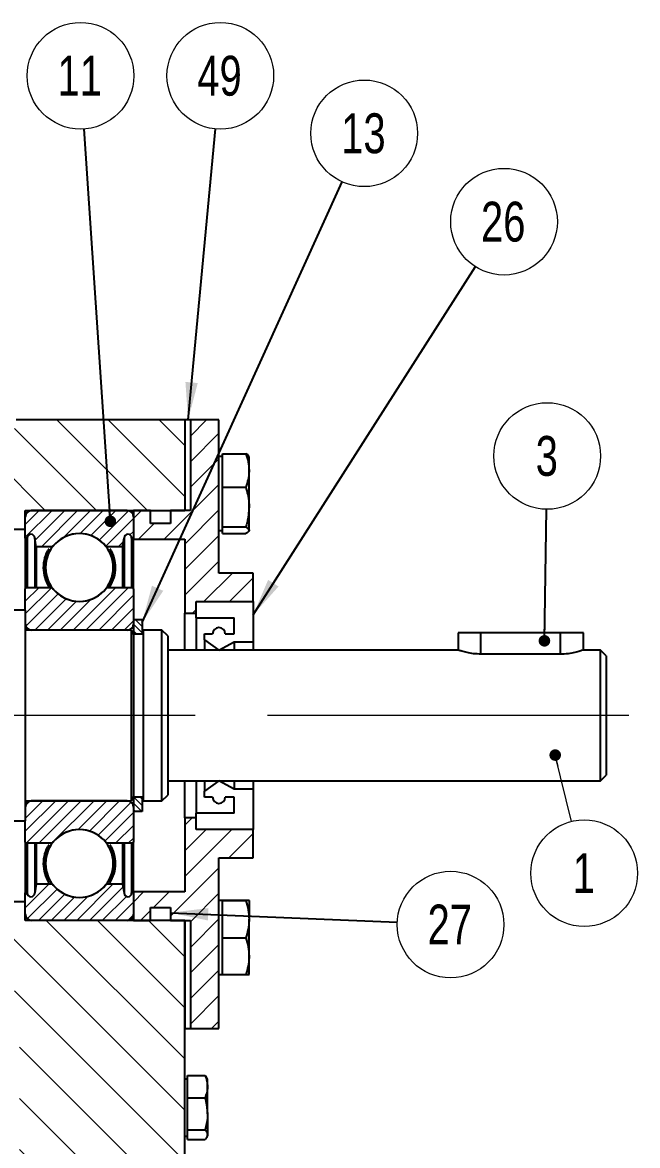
# Model space of a CAD drawing. Header units: millimetres. Extents: x 0 to 589, y 0 to 415.
# Drawn here: x 400.1 to 454.1, y 217.6 to 316.3 of the extents above; entities that cross this region are included whole.
import ezdxf

# ---------------------------------------------------------------- set-up
doc = ezdxf.new("R2010")
doc.units = ezdxf.units.MM
doc.linetypes.add('CENTER', pattern=[10.16, 6.35, -1.27, 1.27, -1.27])
doc.linetypes.add('CENTERX2', pattern=[20.32, 12.7, -2.54, 2.54, -2.54])
doc.layers.add('Assi', color=7, linetype='CENTER')
doc.styles.add('SLDTEXTSTYLE0', font='TXT', dxfattribs={"width": 0.75})
doc.dimstyles.new('SLDDIMSTYLE0', dxfattribs={"dimtxt": 0.18, "dimasz": 1.016, "dimexe": 0, "dimexo": 0.0625, "dimgap": 0, "dimtad": 0, "dimtih": 1, "dimtoh": 1, "dimdec": 0, "dimrnd": 1e-09, "dimzin": 0, "dimdsep": 46, "dimtxsty": 'Standard', "dimblk1": 'DOT', "dimblk2": 'DOT', "dimsah": 1, "dimcen": 0.09, "dimadec": 0, "dimazin": 0, "dimtfac": 1.016, "dimtdec": 0, "dimtofl": 0, "dimtmove": 0, "dimatfit": 3, "dimldrblk": 'DOT', "dimfxl": 1, "dimfrac": 2, "dimtolj": 1, "dimtzin": 0, "dimarcsym": 0})
doc.dimstyles.new('SLDDIMSTYLE1', dxfattribs={"dimtxt": 0.18, "dimasz": 3.302, "dimexe": 0, "dimexo": 0.0625, "dimgap": 0, "dimtad": 0, "dimtih": 1, "dimtoh": 1, "dimdec": 0, "dimrnd": 1e-09, "dimzin": 0, "dimdsep": 46, "dimtxsty": 'Standard', "dimsah": 1, "dimcen": 0.09, "dimadec": 0, "dimazin": 0, "dimtfac": 3.302, "dimtdec": 0, "dimtofl": 0, "dimtmove": 0, "dimatfit": 3, "dimfxl": 1, "dimfrac": 2, "dimtolj": 1, "dimtzin": 0, "dimarcsym": 0})

# ---------------------------------------------------------------- blocks, each defined once
blk = doc.blocks.new('SW_NOTE_0_10')
at = {"color": 0, "linetype": 'Continuous', "lineweight": 0}
blk.add_circle((1.115, -4.548), 4.683, dxfattribs=at)
at = {"color": 0, "linetype": 'Continuous', "lineweight": 0, "insert": (1.08, -2.793), "char_height": 3.5, "attachment_point": 2, "style": 'SLDTEXTSTYLE0'}
blk.add_mtext('1', dxfattribs=at)
blk = doc.blocks.new('_Dot')
at = {"color": 0, "linetype": 'ByBlock', "lineweight": -2}
blk.add_line((-0.5, 0), (-1, 0), dxfattribs=at)
at = {"color": 0, "linetype": 'ByBlock', "const_width": 0.5}
blk.add_lwpolyline([(-0.25, 0, 1), (0.25, 0, 1)], format="xyb", close=True, dxfattribs=at)
blk = doc.blocks.new('SW_NOTE_0_11')
at = {"color": 0, "linetype": 'Continuous', "lineweight": 0}
blk.add_circle((0.07, 4.682), 4.683, dxfattribs=at)
at = {"color": 0, "linetype": 'Continuous', "lineweight": 0, "insert": (0.035, 6.438), "char_height": 3.5, "attachment_point": 2, "style": 'SLDTEXTSTYLE0'}
blk.add_mtext('3', dxfattribs=at)
blk = doc.blocks.new('SW_NOTE_0_12')
at = {"color": 0, "linetype": 'Continuous', "lineweight": 0}
blk.add_circle((2.519, 3.948), 4.683, dxfattribs=at)
at = {"color": 0, "linetype": 'Continuous', "lineweight": 0, "insert": (2.448, 5.703), "char_height": 3.5, "attachment_point": 2, "style": 'SLDTEXTSTYLE0'}
blk.add_mtext('26', dxfattribs=at)
blk = doc.blocks.new('SW_NOTE_0_13')
at = {"color": 0, "linetype": 'Continuous', "lineweight": 0}
blk.add_circle((1.936, 4.264), 4.683, dxfattribs=at)
at = {"color": 0, "linetype": 'Continuous', "lineweight": 0, "insert": (1.865, 6.019), "char_height": 3.5, "attachment_point": 2, "style": 'SLDTEXTSTYLE0'}
blk.add_mtext('13', dxfattribs=at)
blk = doc.blocks.new('SW_NOTE_0_14')
at = {"color": 0, "linetype": 'Continuous', "lineweight": 0}
blk.add_circle((0.437, 4.662), 4.683, dxfattribs=at)
at = {"color": 0, "linetype": 'Continuous', "lineweight": 0, "insert": (0.366, 6.418), "char_height": 3.5, "attachment_point": 2, "style": 'SLDTEXTSTYLE0'}
blk.add_mtext('49', dxfattribs=at)
blk = doc.blocks.new('SW_NOTE_0_15')
at = {"color": 0, "linetype": 'Continuous', "lineweight": 0}
blk.add_circle((-0.313, 4.672), 4.683, dxfattribs=at)
at = {"color": 0, "linetype": 'Continuous', "lineweight": 0, "insert": (-0.383, 6.428), "char_height": 3.5, "attachment_point": 2, "style": 'SLDTEXTSTYLE0'}
blk.add_mtext('11', dxfattribs=at)
blk = doc.blocks.new('SW_NOTE_0_54')
at = {"color": 0, "linetype": 'Continuous', "lineweight": 0}
blk.add_circle((4.678, -0.199), 4.683, dxfattribs=at)
at = {"color": 0, "linetype": 'Continuous', "lineweight": 0, "insert": (4.608, 1.556), "char_height": 3.5, "attachment_point": 2, "style": 'SLDTEXTSTYLE0'}
blk.add_mtext('27', dxfattribs=at)
blk = doc.blocks.new('SW_HATCH_1')
at = {"color": 0, "linetype": 'Continuous', "lineweight": 18}
for p, q in [((-12.604, 33.611), (-16.93, 29.286)), ((-8.114, 33.611), (-12.575, 29.15)), ((43.843, 33.611), (51.805, 25.65)), ((48.334, 33.611), (55.07, 26.875)), ((52.824, 33.611), (55.07, 31.365)), ((56.993, 33.611), (55.57, 32.189)), ((40.121, 32.844), (47.315, 25.65)), ((-4.796, 32.439), (-8.085, 29.15)), ((58.07, 32.444), (55.57, 29.944)), ((-17.31, 31.15), (-19.06, 29.4)), ((-2.68, 30.065), (-4.688, 28.057)), ((38.301, 30.173), (42.824, 25.65)), ((58.07, 30.199), (55.57, 27.699)), ((58.07, 27.953), (53.267, 23.15)), ((38.07, 25.914), (39.959, 24.025)), ((43.419, 25.65), (41.07, 23.301)), ((42.296, 25.65), (41.07, 24.424)), ((44.541, 25.65), (41.93, 23.039)), ((45.664, 25.65), (42.489, 22.475)), ((46.787, 25.65), (44.405, 23.269)), ((47.909, 25.65), (45.885, 23.626)), ((49.032, 25.65), (46.831, 23.45)), ((51.277, 25.65), (50.57, 24.944)), ((58.07, 25.708), (55.07, 22.708)), ((-19.07, 24.9), (-19.43, 24.541)), ((-16.93, 24.796), (-19.43, 22.296)), ((-16.575, 25.15), (-16.93, 24.796)), ((-12.085, 25.15), (-14.085, 23.15)), ((-7.595, 25.15), (-9.595, 23.15)), ((-2.68, 25.575), (-5.105, 23.15)), ((50.141, 25.637), (47.565, 23.061)), ((50.57, 24.944), (48.141, 22.514)), ((50.57, 23.821), (50.26, 23.511)), ((52.397, 24.525), (51.022, 23.15)), ((-16.43, 23.05), (-19.43, 20.05)), ((-14.085, 23.15), (-14.68, 22.555)), ((-10.718, 23.15), (-13.43, 20.438)), ((-11.84, 23.15), (-13.43, 21.56)), ((-12.97, 23.143), (-13.422, 22.69)), ((-9.595, 23.15), (-12.495, 20.25)), ((-8.472, 23.15), (-10.595, 21.028)), ((-7.35, 23.15), (-9.101, 21.399)), ((-5.188, 23.067), (-5.871, 22.384)), ((49.694, 22.944), (49.224, 22.475)), ((58.07, 23.463), (55.07, 20.463)), ((-15.21, 22.025), (-19.43, 17.805)), ((-6.866, 22.511), (-8.163, 21.214)), ((-6.239, 22.016), (-7.441, 20.814)), ((-4.93, 22.203), (-6.881, 20.252)), ((-13.93, 21.06), (-14.84, 20.15)), ((-4.93, 21.08), (-5.76, 20.25)), ((6.664, 21.399), (10.763, 17.3)), ((11.154, 21.399), (12.351, 20.203)), ((58.07, 21.218), (55.07, 18.218)), ((3.423, 20.15), (6.273, 17.3)), ((59.247, 20.15), (56.747, 17.65)), ((61.07, 19.728), (58.992, 17.65)), ((0.32, 18.763), (1.783, 17.3)), ((13.114, 19.439), (15.253, 17.3)), ((43.379, 18.875), (41.07, 16.566)), ((42.257, 18.875), (41.07, 17.689)), ((48.992, 18.875), (45.267, 15.15)), ((50.114, 18.875), (46.389, 15.15)), ((-16.93, 18.06), (-19.43, 15.56)), ((43.956, 18.33), (41.113, 15.487)), ((44.659, 17.91), (41.899, 15.15)), ((46.852, 17.858), (44.144, 15.15)), ((50.57, 18.208), (47.512, 15.15)), ((-12.31, 16.8), (-9.41, 13.9)), ((-6.697, 16.8), (-4.93, 15.032)), ((-5.575, 16.8), (-4.93, 16.155)), ((45.557, 17.685), (43.022, 15.15)), ((50.57, 17.086), (48.634, 15.15)), ((56.07, 16.973), (55.747, 16.65)), ((-16.93, 15.815), (-19.43, 13.315)), ((-13.377, 16.745), (-10.532, 13.9)), ((-10.24, 15.853), (-8.287, 13.9)), ((-8.032, 15.889), (-6.042, 13.9)), ((-7.337, 16.318), (-5.086, 14.066)), ((-0.43, 16.145), (0.32, 15.395)), ((-0.377, 16.654), (0.32, 15.956)), ((0.184, 16.654), (0.32, 16.518)), ((50.57, 15.963), (49.757, 15.15)), ((50.707, 16.084), (51.32, 15.47)), ((51.268, 16.084), (51.32, 16.032)), ((-13.728, 14.85), (-13.43, 14.552)), ((-13.43, 15.675), (-11.655, 13.9)), ((-8.926, 15.661), (-7.165, 13.9)), ((-0.43, 15.584), (-0.146, 15.3)), ((50.57, 15.659), (51.32, 14.909)), ((50.57, 15.098), (50.868, 14.8)), ((-14.03, 14.591), (-13.43, 13.991)), ((-14.03, 14.03), (-13.625, 13.625)), ((-13.43, 14.552), (-12.777, 13.9)), ((-16.93, 13.57), (-19.43, 11.07)), ((-16.93, 11.325), (-19.43, 8.825)), ((-16.93, 9.08), (-19.43, 6.58)), ((-16.93, 6.835), (-19.43, 4.335)), ((-16.93, 4.59), (-19.43, 2.09)), ((-16.93, 2.345), (-19.43, -0.155)), ((-14.03, 1.121), (-13.613, 0.704)), ((-14.023, 1.675), (-13.43, 1.082)), ((-13.462, 1.675), (-13.43, 1.643)), ((-13.394, 1.046), (-11.184, -1.164)), ((-12.625, 1.4), (-10.536, -0.69)), ((-11.503, 1.4), (-9.704, -0.398)), ((-10.38, 1.4), (-8.563, -0.417)), ((-9.258, 1.4), (-6.358, -1.5)), ((-8.135, 1.4), (-5.235, -1.5)), ((-7.013, 1.4), (-4.93, -0.683)), ((-5.89, 1.4), (-4.93, 0.44)), ((-16.93, 0.1), (-19.43, -2.4)), ((0, 0), (0.32, -0.32)), ((43.737, 0.15), (41.07, -2.517)), ((42.615, 0.15), (41.07, -1.394)), ((41.472, 0.13), (41.091, -0.251)), ((44.86, 0.15), (41.142, -3.568)), ((45.982, 0.15), (42.257, -3.575)), ((47.105, 0.15), (43.38, -3.575)), ((48.227, 0.15), (45.701, -2.376)), ((49.35, 0.15), (46.695, -2.505)), ((50.357, 0.035), (47.458, -2.864)), ((50.575, 0.5), (51.32, -0.245)), ((51.136, 0.5), (51.32, 0.316)), ((-13.43, -0.041), (-11.97, -1.5)), ((-0.43, -0.132), (0.32, -0.882)), ((-0.43, -0.693), (0.01, -1.132)), ((1.473, -0.35), (5.973, -4.85)), ((5.963, -0.35), (11.712, -6.1)), ((10.453, -0.35), (15.32, -5.218)), ((14.943, -0.35), (15.32, -0.727)), ((50.57, -0.875), (48.058, -3.387)), ((50.57, -0.056), (51.297, -0.784)), ((50.57, -0.618), (50.736, -0.784)), ((-13.43, -1.163), (-13.093, -1.5)), ((55.708, -1.35), (55.07, -1.987)), ((-16.93, -2.145), (-19.43, -4.645)), ((50.57, -1.997), (48.992, -3.575)), ((59.198, -2.35), (55.07, -6.477)), ((56.953, -2.35), (55.07, -4.232)), ((61.07, -2.722), (58.943, -4.85)), ((0.32, -3.688), (1.482, -4.85)), ((50.57, -3.12), (50.115, -3.575)), ((-16.93, -4.39), (-19.43, -6.89)), ((-15.144, -4.85), (-17.346, -7.051)), ((-13.93, -5.88), (-14.774, -6.725)), ((-11.877, -4.95), (-13.43, -6.503)), ((-12.999, -4.95), (-13.43, -5.38)), ((-11.136, -5.332), (-13.364, -7.56)), ((-10.474, -5.792), (-12.532, -7.85)), ((-6.264, -4.95), (-9.164, -7.85)), ((-5.142, -4.95), (-8.042, -7.85)), ((-4.93, -5.861), (-6.919, -7.85)), ((6.32, -5.198), (7.222, -6.1)), ((58.07, -5.722), (53.82, -9.972)), ((-9.625, -6.065), (-11.409, -7.85)), ((-8.44, -6.003), (-10.287, -7.85)), ((-13.654, -7.85), (-16.93, -11.125)), ((-9.164, -7.85), (-16.93, -15.616)), ((-4.674, -7.85), (-16.93, -20.106)), ((-4.93, -6.983), (-5.796, -7.85)), ((43.147, -7.175), (41.07, -9.252)), ((43.857, -7.588), (41.244, -10.201)), ((48.76, -7.175), (45.585, -10.35)), ((49.652, -7.406), (46.708, -10.35)), ((51.453, -7.85), (50.57, -8.732)), ((53.698, -7.85), (52.323, -9.225)), ((-19.103, -8.809), (-19.43, -9.135)), ((41.236, -7.964), (41.07, -8.13)), ((44.533, -8.034), (42.217, -10.35)), ((45.394, -8.296), (43.34, -10.35)), ((46.586, -8.226), (44.463, -10.35)), ((49.941, -8.239), (47.83, -10.35)), ((50.57, -8.732), (48.953, -10.35)), ((58.07, -7.968), (55.57, -10.468)), ((-16.93, -8.88), (-19.43, -11.38)), ((50.567, -9.858), (50.078, -10.347)), ((52.07, -9.477), (51.198, -10.35)), ((-2.68, -10.346), (-16.93, -24.596)), ((38.07, -10.007), (55.07, -27.007)), ((42.903, -10.35), (55.07, -22.517)), ((47.394, -10.35), (55.07, -18.027)), ((51.884, -10.35), (55.07, -13.537)), ((58.07, -10.213), (55.57, -12.713)), ((-16.93, -11.125), (-19.43, -13.625)), ((58.07, -12.458), (55.57, -14.958)), ((-16.93, -13.371), (-19.409, -15.85)), ((58.07, -14.703), (55.57, -17.203)), ((-16.93, -15.616), (-17.164, -15.85)), ((-2.68, -14.836), (-16.93, -29.086)), ((40.108, -16.535), (55.07, -31.497)), ((58.07, -16.948), (55.57, -19.448)), ((-2.68, -19.326), (-16.93, -33.576)), ((58.07, -19.193), (57.413, -19.85)), ((40.57, -21.487), (55.07, -35.987)), ((-2.68, -23.816), (-16.93, -38.066)), ((40.57, -25.977), (55.07, -40.477)), ((-2.68, -28.306), (-16.93, -42.556)), ((40.57, -30.468), (55.07, -44.968)), ((-2.68, -32.797), (-16.93, -47.047)), ((40.57, -34.958), (55.07, -49.458)), ((-2.68, -37.287), (-16.93, -51.537)), ((40.57, -39.448), (55.07, -53.948)), ((-2.68, -41.777), (-16.93, -56.027)), ((40.57, -43.938), (55.07, -58.438)), ((-2.68, -46.267), (-16.93, -60.517)), ((40.57, -48.428), (55.07, -62.928)), ((-2.68, -50.757), (-16.68, -64.757)), ((40.554, -52.902), (52.863, -65.21)), ((-2.022, -54.59), (-12.643, -65.21)), ((1.665, -55.392), (-8.153, -65.21)), ((5.955, -55.592), (-3.663, -65.21)), ((10.245, -55.792), (0.827, -65.21)), ((14.535, -55.993), (5.318, -65.21)), ((16.57, -55.859), (25.922, -65.21)), ((20.851, -55.649), (30.412, -65.21)), ((25.239, -55.547), (34.902, -65.21)), ((29.626, -55.445), (39.392, -65.21)), ((34.014, -55.342), (43.882, -65.21)), ((38.402, -55.24), (48.372, -65.21)), ((16.57, -58.448), (9.808, -65.21)), ((16.57, -58.448), (16.32, -58.698)), ((16.57, -60.349), (21.432, -65.21)), ((16.57, -62.938), (14.298, -65.21)), ((16.57, -62.938), (16.32, -63.188)), ((16.57, -64.839), (16.942, -65.21))]:
    blk.add_line(p, q, dxfattribs=at)

msp = doc.modelspace()

# ---------------------------------------------------------------- linework, layer by layer
at = {"color": 7, "linetype": 'Continuous', "lineweight": 25}
for p, q in [((414.387, 281.364), (399.581, 281.364)), ((414.887, 281.364), (414.387, 281.364)), ((414.387, 281.364), (414.387, 273.402)), ((414.887, 281.364), (414.887, 273.402)), ((417.387, 281.364), (414.887, 281.364)), ((417.387, 267.902), (417.387, 281.364)), ((417.687, 276.925), (417.687, 278.387)), ((417.687, 278.387), (419.747, 278.387)), ((420.037, 278.138), (420.011, 278.183)), ((417.687, 278.138), (417.387, 278.138)), ((420.037, 276.925), (420.037, 278.138)), ((417.687, 275.463), (417.687, 276.925)), ((420.037, 273.713), (420.037, 276.925)), ((417.687, 275.463), (419.747, 275.463)), ((417.687, 273.713), (417.687, 275.463)), ((400.387, 271.777), (400.387, 273.402)), ((400.387, 273.402), (414.387, 273.402)), ((409.337, 273.402), (400.937, 273.402)), ((409.887, 273.402), (409.887, 270.902)), ((411.387, 273.402), (409.887, 273.402)), ((411.387, 272.277), (411.387, 273.402)), ((413.137, 273.402), (413.137, 272.277)), ((414.887, 273.402), (413.137, 273.402)), ((414.887, 273.402), (414.387, 273.402)), ((417.687, 271.964), (417.687, 273.713)), ((420.037, 271.676), (420.037, 273.713)), ((400.387, 270.99), (400.387, 272.852)), ((409.887, 272.852), (409.887, 270.99)), ((413.137, 272.277), (411.387, 272.277)), ((397.387, 271.777), (400.387, 271.777)), ((417.387, 271.638), (417.687, 271.638)), ((417.687, 271.964), (419.747, 271.964)), ((417.687, 271.676), (417.687, 271.964)), ((417.687, 271.389), (417.687, 271.676)), ((417.687, 271.389), (419.747, 271.389)), ((420.011, 271.592), (420.037, 271.638)), ((420.037, 271.638), (420.037, 271.676)), ((400.552, 270.99), (400.387, 270.99)), ((400.387, 270.99), (400.387, 266.517)), ((400.552, 270.99), (400.552, 266.627)), ((401.346, 270.227), (401.212, 270.99)), ((408.927, 270.227), (409.062, 270.99)), ((409.062, 270.99), (409.062, 266.627)), ((409.887, 270.99), (409.722, 270.99)), ((409.722, 270.99), (409.722, 266.627)), ((409.887, 270.902), (414.387, 270.902)), ((409.887, 266.517), (409.887, 270.902)), ((414.387, 270.902), (414.387, 264.402)), ((402.786, 270.227), (401.346, 270.227)), ((401.346, 270.227), (401.346, 266.627)), ((408.927, 270.227), (407.488, 270.227)), ((408.927, 270.227), (408.927, 266.627)), ((420.387, 267.902), (417.387, 267.902)), ((420.387, 265.402), (420.387, 267.902)), ((400.387, 264.652), (400.387, 266.517)), ((402.748, 266.627), (400.497, 266.627)), ((409.777, 266.627), (407.526, 266.627)), ((409.887, 266.517), (409.887, 263.452)), ((415.387, 265.402), (420.387, 265.402)), ((415.387, 263.986), (415.387, 265.402)), ((415.387, 264.402), (415.387, 265.402)), ((420.387, 265.402), (420.387, 261.861)), ((400.387, 264.652), (378.637, 264.652)), ((400.387, 264.652), (400.387, 246.152)), ((414.387, 264.402), (415.387, 264.402)), ((414.387, 261.152), (414.387, 264.402)), ((409.887, 263.836), (409.887, 262.552)), ((409.887, 263.836), (410.637, 263.836)), ((410.637, 263.836), (410.637, 262.552)), ((415.387, 263.986), (418.72, 263.986)), ((415.387, 263.986), (415.387, 261.152)), ((418.72, 262.569), (418.72, 263.986)), ((409.685, 262.902), (400.387, 262.902)), ((409.337, 262.902), (400.937, 262.902)), ((409.887, 262.552), (409.685, 262.902)), ((409.685, 262.902), (409.685, 247.902)), ((410.737, 262.552), (409.887, 262.552)), ((410.637, 262.552), (409.887, 262.552)), ((409.887, 262.552), (409.887, 248.252)), ((412.387, 262.902), (410.737, 262.902)), ((410.737, 262.902), (410.737, 247.902)), ((412.887, 262.402), (412.387, 262.902)), ((412.387, 247.902), (412.387, 262.902)), ((412.887, 262.402), (412.887, 248.402)), ((416.109, 262.569), (416.831, 262.569)), ((416.109, 262.057), (416.109, 262.569)), ((417.942, 262.569), (418.72, 262.569)), ((438.387, 262.652), (438.387, 261.152)), ((440.387, 262.652), (438.387, 262.652)), ((447.387, 262.652), (440.387, 262.652)), ((449.387, 262.652), (447.387, 262.652)), ((449.387, 261.152), (449.387, 262.652)), ((416.109, 262.057), (417.387, 261.152)), ((416.109, 262.057), (416.109, 261.152)), ((417.387, 261.152), (418.72, 261.861)), ((418.72, 261.861), (420.387, 261.861)), ((418.72, 261.861), (418.72, 261.152)), ((420.387, 261.861), (420.387, 261.152)), ((438.387, 261.152), (412.887, 261.152)), ((447.387, 260.793), (440.387, 260.793)), ((450.887, 261.152), (449.387, 261.152)), ((451.387, 260.652), (450.887, 261.152)), ((450.887, 249.652), (450.887, 261.152)), ((451.387, 260.652), (451.387, 250.152)), ((412.887, 249.652), (450.887, 249.652)), ((414.387, 246.402), (414.387, 249.652)), ((415.387, 249.652), (415.387, 246.819)), ((417.387, 249.652), (416.109, 248.747)), ((416.109, 249.652), (416.109, 248.747)), ((418.72, 248.944), (417.387, 249.652)), ((418.72, 249.652), (418.72, 248.944)), ((420.387, 249.652), (420.387, 248.944)), ((450.887, 249.652), (451.387, 250.152)), ((416.109, 248.236), (416.109, 248.747)), ((420.387, 248.944), (418.72, 248.944)), ((420.387, 248.944), (420.387, 245.402)), ((400.387, 247.902), (409.685, 247.902)), ((409.337, 247.902), (400.937, 247.902)), ((409.685, 247.902), (409.887, 248.252)), ((409.887, 248.252), (410.737, 248.252)), ((409.887, 248.252), (409.887, 246.969)), ((409.887, 248.252), (410.637, 248.252)), ((410.637, 248.252), (410.637, 246.969)), ((410.737, 247.902), (412.387, 247.902)), ((412.387, 247.902), (412.887, 248.402)), ((416.831, 248.236), (416.109, 248.236)), ((418.72, 248.236), (417.942, 248.236)), ((418.72, 246.819), (418.72, 248.236)), ((409.887, 247.352), (409.887, 244.287)), ((410.637, 246.969), (409.887, 246.969)), ((418.72, 246.819), (415.387, 246.819)), ((415.387, 245.402), (415.387, 246.819)), ((378.637, 246.152), (400.387, 246.152)), ((400.387, 244.287), (400.387, 246.152)), ((415.387, 246.402), (414.387, 246.402)), ((414.387, 246.402), (414.387, 239.902)), ((415.387, 245.402), (415.387, 246.402)), ((420.387, 245.402), (415.387, 245.402)), ((420.387, 242.902), (420.387, 245.402)), ((400.387, 244.287), (400.387, 239.815)), ((402.748, 244.177), (400.497, 244.177)), ((400.552, 244.177), (400.552, 239.815)), ((401.346, 244.177), (401.346, 240.577)), ((409.777, 244.177), (407.526, 244.177)), ((408.927, 244.177), (408.927, 240.577)), ((409.722, 244.177), (409.722, 239.815)), ((409.887, 239.902), (409.887, 244.287)), ((417.387, 242.902), (420.387, 242.902)), ((417.387, 227.902), (417.387, 242.902)), ((400.387, 237.952), (400.387, 239.815)), ((400.552, 239.815), (400.387, 239.815)), ((401.346, 240.577), (401.212, 239.815)), ((402.786, 240.577), (401.346, 240.577)), ((408.927, 240.577), (407.488, 240.577)), ((408.927, 240.577), (409.062, 239.815)), ((409.887, 239.815), (409.722, 239.815)), ((414.387, 239.902), (409.887, 239.902)), ((409.887, 239.902), (409.887, 237.402)), ((409.887, 239.815), (409.887, 237.952)), ((400.387, 239.027), (397.387, 239.027)), ((400.387, 237.402), (400.387, 239.027)), ((417.687, 239.167), (417.387, 239.167)), ((417.687, 239.167), (417.687, 239.19)), ((417.687, 239.19), (419.747, 239.19)), ((417.687, 239.143), (417.687, 239.167)), ((417.687, 237.507), (417.687, 239.143)), ((417.687, 239.143), (419.747, 239.143)), ((420.037, 239.167), (420.037, 239.167)), ((420.037, 239.167), (420.037, 237.507)), ((411.387, 238.527), (413.137, 238.527)), ((411.387, 237.402), (411.387, 238.527)), ((413.137, 238.527), (413.137, 237.402)), ((414.387, 237.402), (400.387, 237.402)), ((409.337, 237.402), (400.937, 237.402)), ((409.887, 237.402), (411.387, 237.402)), ((413.137, 237.402), (414.887, 237.402)), ((414.387, 237.402), (414.887, 237.402)), ((414.387, 237.402), (414.387, 227.902)), ((414.387, 182.542), (414.387, 237.402)), ((414.887, 237.402), (414.887, 227.902)), ((417.687, 235.871), (417.687, 237.507)), ((420.037, 234.257), (420.037, 237.507)), ((417.687, 235.871), (419.747, 235.871)), ((417.687, 234.257), (417.687, 235.871)), ((417.687, 232.644), (417.687, 234.257)), ((420.037, 232.667), (420.037, 234.257)), ((417.387, 232.667), (417.687, 232.667)), ((417.687, 232.644), (419.747, 232.644)), ((420.037, 232.667), (420.037, 232.667)), ((414.387, 227.902), (414.887, 227.902)), ((414.887, 227.902), (417.387, 227.902)), ((414.637, 223.467), (414.387, 223.467)), ((414.637, 222.799), (414.637, 223.781)), ((414.637, 223.781), (416.164, 223.781)), ((416.387, 223.467), (416.32, 223.583)), ((416.387, 222.799), (416.387, 223.467)), ((414.637, 221.817), (414.637, 222.799)), ((416.387, 220.41), (416.387, 222.799)), ((414.637, 221.817), (416.164, 221.817)), ((414.637, 220.41), (414.637, 221.817)), ((414.637, 219.003), (414.637, 220.41)), ((416.387, 220.41), (416.387, 218.578)), ((414.637, 219.003), (416.164, 219.003)), ((414.637, 218.578), (414.637, 219.003)), ((414.387, 218.467), (414.637, 218.467)), ((414.637, 218.153), (414.637, 218.578)), ((414.637, 218.153), (416.164, 218.153)), ((416.32, 218.352), (416.387, 218.467)), ((416.387, 218.467), (416.387, 218.578))]:
    msp.add_line(p, q, dxfattribs=at)
at = {"color": 8, "linetype": 'Continuous', "lineweight": 25}
for p, q in [((440.387, 260.793), (440.387, 262.652)), ((447.387, 260.793), (447.387, 262.652))]:
    msp.add_line(p, q, dxfattribs=at)
at = {"color": 7, "linetype": 'CENTERX2', "lineweight": 18, "ltscale": 2.5}
for p, q in [((453.387, 255.402), (341.387, 255.402)), ((402.387, 255.402), (378.637, 255.402)), ((411.511, 255.402), (398.662, 255.402))]:
    msp.add_line(p, q, dxfattribs=at)
at = {"color": 7, "linetype": 'Continuous', "lineweight": 0}
msp.add_line((448.343, 246.1), (446.914, 251.926), dxfattribs=at)
at = {"color": 7, "linetype": 'Continuous', "lineweight": 25}
for centre, radius, start, end in [((400.937, 272.852), 0.55, 90, 180), ((409.337, 272.852), 0.55, 0, 90), ((400.882, 270.99), 0.33, 0, 180), ((405.137, 268.402), 2.976, 0, 180), ((405.137, 268.402), 2.977, 37.81662, 142.18338), ((409.392, 270.99), 0.33, 0, 180), ((405.137, 268.402), 2.976, 180, 0), ((400.497, 266.517), 0.11, 90, 180), ((405.137, 268.402), 2.976, 216.60807, 323.39193), ((409.777, 266.517), 0.11, 0, 90), ((400.937, 263.452), 0.55, 180, 270), ((409.337, 263.452), 0.55, 270, 360), ((417.387, 262.569), 0.556, 0, 180), ((400.937, 247.352), 0.55, 90, 180), ((409.337, 247.352), 0.55, 0, 90), ((417.387, 248.236), 0.556, 180, 0), ((405.137, 242.402), 2.976, 0, 180), ((405.137, 242.402), 2.976, 36.60807, 143.39193), ((400.497, 244.287), 0.11, 180, 270), ((409.777, 244.287), 0.11, 270, 0), ((405.137, 242.402), 2.976, 180, 0), ((400.882, 239.815), 0.33, 180, 0), ((405.137, 242.402), 2.976, 217.81662, 322.18338), ((409.392, 239.815), 0.33, 180, 0), ((400.937, 237.952), 0.55, 180, 270), ((409.337, 237.952), 0.55, 270, 0)]:
    msp.add_arc(centre, radius, start, end, dxfattribs=at)
for points, knots in [([(419.747, 278.387), (419.828, 278.149), (419.992, 277.67), (420.022, 277.175), (420.037, 276.925)], [0, 0, 0, 0, 0.495458, 1, 1, 1, 1]), ([(419.999, 278.177), (419.986, 278.202), (419.951, 278.274), (419.826, 278.343), (419.747, 278.387)], [0, 0, 0, 0, 0.3612695, 1, 1, 1, 1]), ([(420.037, 276.925), (420.037, 276.89), (420.034, 276.628), (419.971, 276.133), (419.822, 275.687), (419.747, 275.463)], [0, 0, 0, 0, 0.0700769, 0.5307777, 1, 1, 1, 1]), ([(419.747, 275.463), (419.864, 275.025), (420.019, 274.448), (420.033, 273.856), (420.037, 273.713)], [0, 0, 0, 0, 0.7581486, 1, 1, 1, 1]), ([(420.037, 273.713), (420.001, 273.253), (419.956, 272.661), (419.785, 272.091), (419.747, 271.964)], [0, 0, 0, 0, 0.776287, 1, 1, 1, 1]), ([(419.747, 271.964), (419.828, 271.917), (419.992, 271.823), (420.022, 271.725), (420.037, 271.676)], [0, 0, 0, 0, 0.495458, 1, 1, 1, 1]), ([(420.037, 271.676), (420.037, 271.669), (420.034, 271.618), (419.971, 271.521), (419.822, 271.433), (419.747, 271.389)], [0, 0, 0, 0, 0.0700769, 0.5307777, 1, 1, 1, 1]), ([(401.212, 270.99), (401.212, 270.969), (401.212, 270.927), (401.212, 270.592), (401.212, 270.061), (401.212, 269.324), (401.212, 268.388), (401.212, 267.485), (401.212, 266.84), (401.212, 266.627)], [0, 0, 0, 0, 0.153999, 0.307997, 0.461996, 0.615994, 0.769993, 0.923991, 1, 1, 1, 1]), ([(440.387, 260.793), (440.17, 260.801), (439.736, 260.817), (439.152, 260.926), (438.697, 261.048), (438.42, 261.141), (438.412, 261.144), (438.409, 261.145)], [0, 0, 0, 0, 0.2058584, 0.411404, 0.6249417, 0.8444847, 1, 1, 1, 1]), ([(449.365, 261.145), (449.372, 261.147), (449.402, 261.157), (449.243, 261.102), (448.903, 260.997), (448.375, 260.873), (447.834, 260.802), (447.496, 260.795), (447.387, 260.793)], [0, 0, 0, 0, 0.055638, 0.257685, 0.462588, 0.677936, 0.896746, 1, 1, 1, 1]), ([(401.212, 244.177), (401.212, 243.698), (401.212, 242.669), (401.212, 241.46), (401.212, 240.52), (401.212, 239.926), (401.212, 239.852), (401.212, 239.815)], [0, 0, 0, 0, 0.17902, 0.384265, 0.58951, 0.794755, 1, 1, 1, 1]), ([(409.062, 244.177), (409.062, 243.698), (409.062, 242.669), (409.062, 241.46), (409.062, 240.52), (409.062, 239.926), (409.062, 239.852), (409.062, 239.815)], [0, 0, 0, 0, 0.17902, 0.384265, 0.58951, 0.794755, 1, 1, 1, 1]), ([(419.747, 239.19), (419.785, 239.188), (419.956, 239.18), (420.001, 239.173), (420.037, 239.167)], [0, 0, 0, 0, 0.223713, 1, 1, 1, 1]), ([(420.037, 239.167), (420.033, 239.165), (420.019, 239.157), (419.864, 239.149), (419.747, 239.143)], [0, 0, 0, 0, 0.2418514, 1, 1, 1, 1]), ([(419.747, 239.143), (419.828, 238.878), (419.992, 238.341), (420.022, 237.787), (420.037, 237.507)], [0, 0, 0, 0, 0.495458, 1, 1, 1, 1]), ([(420.037, 237.507), (420.037, 237.468), (420.034, 237.174), (419.971, 236.621), (419.822, 236.122), (419.747, 235.871)], [0, 0, 0, 0, 0.070077, 0.530778, 1, 1, 1, 1]), ([(419.747, 235.871), (419.828, 235.609), (419.992, 235.08), (420.022, 234.533), (420.037, 234.257)], [0, 0, 0, 0, 0.495458, 1, 1, 1, 1]), ([(420.037, 234.257), (420.037, 234.219), (420.034, 233.929), (419.971, 233.383), (419.822, 232.892), (419.747, 232.644)], [0, 0, 0, 0, 0.070077, 0.530778, 1, 1, 1, 1]), ([(419.747, 232.644), (419.864, 232.65), (420.019, 232.657), (420.033, 232.665), (420.037, 232.667)], [0, 0, 0, 0, 0.7581486, 1, 1, 1, 1]), ([(416.164, 223.781), (416.226, 223.622), (416.352, 223.3), (416.375, 222.967), (416.387, 222.799)], [0, 0, 0, 0, 0.495458, 1, 1, 1, 1]), ([(416.32, 223.583), (416.32, 223.584), (416.297, 223.651), (416.23, 223.717), (416.164, 223.781)], [0, 0, 0, 0, 0.006666, 1, 1, 1, 1]), ([(416.387, 222.799), (416.387, 222.776), (416.385, 222.599), (416.336, 222.267), (416.221, 221.968), (416.164, 221.817)], [0, 0, 0, 0, 0.070063, 0.53077, 1, 1, 1, 1]), ([(416.164, 221.817), (416.191, 221.72), (416.323, 221.262), (416.359, 220.785), (416.387, 220.41)], [0, 0, 0, 0, 0.211001, 1, 1, 1, 1]), ([(416.387, 220.41), (416.384, 220.299), (416.374, 219.823), (416.255, 219.359), (416.164, 219.003)], [0, 0, 0, 0, 0.231849, 1, 1, 1, 1]), ([(416.164, 219.003), (416.226, 218.934), (416.352, 218.795), (416.375, 218.651), (416.387, 218.578)], [0, 0, 0, 0, 0.495458, 1, 1, 1, 1]), ([(416.387, 218.578), (416.387, 218.568), (416.385, 218.492), (416.336, 218.348), (416.221, 218.219), (416.164, 218.153)], [0, 0, 0, 0, 0.070063, 0.53077, 1, 1, 1, 1])]:
    msp.add_open_spline(points, degree=3, knots=knots, dxfattribs=at)
at = {"layer": 'Assi', "lineweight": 30}
for centre, start, end in [((405.137, 268.402), 148.25465, 212.62005), ((405.137, 268.402), 327.37995, 31.74535), ((405.137, 242.402), 148.25465, 212.62005), ((405.137, 242.402), 327.37995, 31.74535)]:
    msp.add_arc(centre, 3.139, start, end, dxfattribs=at)

# ---------------------------------------------------------------- block references
at = {"color": 7, "linetype": 'Continuous', "lineweight": 0}
for name, p in [('SW_NOTE_0_15', (405.547, 306.916)), ('SW_NOTE_0_14', (417.072, 306.926)), ('SW_NOTE_0_13', (428.208, 302.27)), ('SW_NOTE_0_12', (439.9, 294.824)), ('SW_NOTE_0_11', (446.139, 273.512)), ('SW_NOTE_0_10', (448.343, 246.1)), ('SW_NOTE_0_54', (433.047, 237.238))]:
    msp.add_blockref(name, p, dxfattribs=at)
at = {"color": 7, "linetype": 'Continuous', "lineweight": 18}
msp.add_blockref('SW_HATCH_1', (359.317, 247.752), dxfattribs=at)
at = {"color": 7, "linetype": 'Continuous', "lineweight": 0, "xscale": 1.016, "yscale": 1.016, "rotation": 103.7786776782785}
msp.add_blockref('_Dot', (446.914, 251.926, 11.075), dxfattribs=at)

# ---------------------------------------------------------------- leaders
at = {"color": 7, "linetype": 'Continuous', "lineweight": 0}
for points, dimstyle in [([(407.854, 272.456), (405.547, 306.916)], 'SLDDIMSTYLE0'), ([(414.678, 281.364), (417.072, 306.926)], 'SLDDIMSTYLE1'), ([(410.637, 263.571), (428.208, 302.27)], 'SLDDIMSTYLE1'), ([(420.387, 264.24), (439.9, 294.824)], 'SLDDIMSTYLE1'), ([(445.965, 261.96), (446.139, 273.512)], 'SLDDIMSTYLE0'), ([(413.137, 238.085), (433.047, 237.238)], 'SLDDIMSTYLE1')]:
    msp.add_leader(points, dimstyle=dimstyle, dxfattribs=at)

doc.saveas('drawing.dxf')
